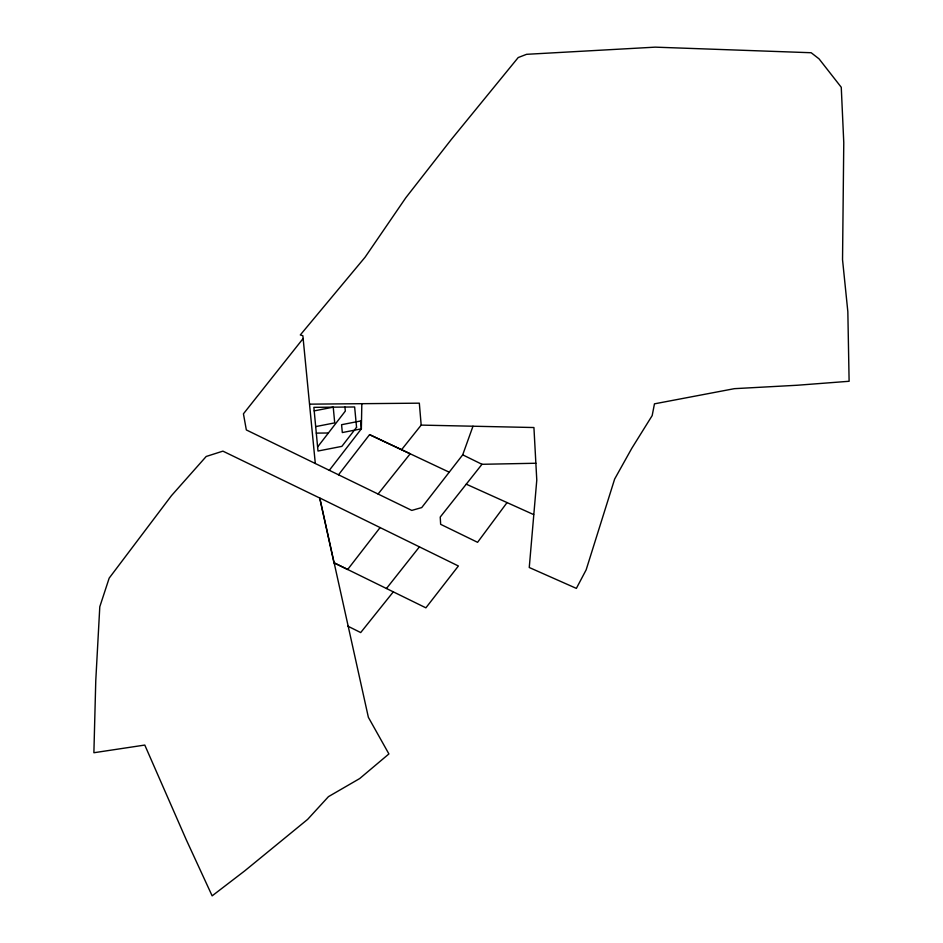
<?xml version="1.0" encoding="UTF-8"?>
<svg xmlns="http://www.w3.org/2000/svg" width="943" height="943" viewBox="0 0 943 943"><rect width="100%" height="100%" fill="white"/><g stroke="black" fill="none" stroke-linecap="round" stroke-linejoin="round"><path stroke-width="1.41" d="M361.829 403.687L361.358 428.829L329.307 470.321L246.335 429.937L243.435 413.812L303.151 338.502M401.565 449.717L421.179 425.104L533.927 427.533L536.779 480.093L529.259 567.509L576.373 588.385L586.157 569.831L614.647 479.056L631.751 448.385L652.179 415.592L654.466 403.84L734.385 388.669L797.189 385.251L849.113 381.278L847.84 311.685L842.535 259.702L843.773 142.593L841.262 87.275L819.054 58.867L811.169 52.737L655.244 47.15L526.571 54.317L518.202 57.547L451.261 139.529L405.832 197.724L365.094 257.203L300.298 334.954L302.868 335.732L315.304 463.473M329.307 470.321L411.785 510.411L421.721 507.582L462.707 454.832L472.985 426.224M507.051 502.584L477.582 542.319L440.652 524.32L440.228 517.059L481.991 464.298L535.86 463.249M317.614 446.947L345.327 411.089L344.938 407.058M338.513 474.8L369.573 434.64L449.222 472.195M380.112 527.561L347.672 569.489L333.975 562.771L319.689 498.01L222.902 451.143L206.199 456.471L171.402 495.723L109.176 578.13L99.793 606.738L95.773 680.575L93.887 752.738L144.786 745.064L186.254 839.73L212.14 895.85L244.685 870.908L307.63 819.384L328.459 796.646L359.66 778.576L388.905 753.94L368.371 717.317L319.771 497.963L458.392 565.989L425.894 607.834L333.975 562.771M386.465 588.503L419.47 546.799M378.084 494.026L410.193 453.783L369.573 434.64M393.302 591.862L360.697 632.564L347.884 626.176M314.196 410.889L333.233 407.164L334.718 422.877L315.681 426.601M309.681 404.158L419.329 403.168L421.179 425.104M316.306 433.108L328.388 433.002M466.266 484.172L533.655 514.583M462.707 454.832L481.991 464.298M356.56 427.332L341.861 446.369L317.991 451.025L313.866 407.341L354.639 406.975L356.56 427.332M360.615 420.979L341.578 424.704L342.321 432.554L361.358 428.841L360.615 420.979"/></g></svg>
